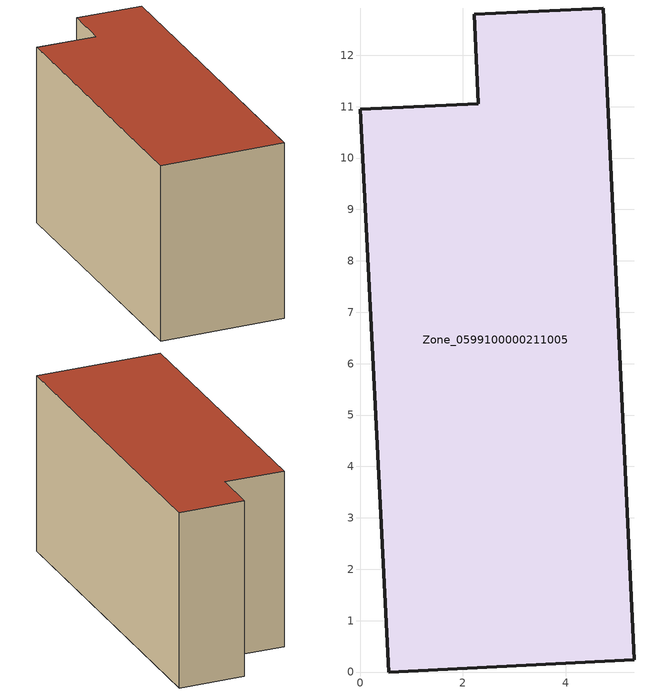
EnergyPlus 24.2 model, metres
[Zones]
Zone_0599100000211005
 floor ground (C_G): 5.34,0.24 0.56,0 0,10.95 2.3,11.06 2.22,12.8 4.73,12.92 z0
 wall outside (C_F): 0.56,0 5.34,0.24 4.73,12.92 2.22,12.8 2.3,11.06 0,10.95 0.56,0 z0:6.86
 roof outside (C_R): 2.22,12.8 2.3,11.06 0,10.95 0.56,0 5.34,0.24 4.73,12.92 z6.86
[BUILDING]
Pand.0599100000211005: North Axis=0; Terrain=City; Loads Convergence Tolerance Value=0.04; Temperature Convergence Tolerance Value=0.4; Solar Distribution=FullExterior; Maximum Number of Warmup Days=25; Minimum Number of Warmup Days=1
[Site:Location]
Rotterdam.The.Hague.AP_ZH_NLD Design_Conditions: Latitude=51.96; Longitude=4.45; Time Zone=1; Elevation=-4.5
[SITE:GROUNDTEMPERATURE:BUILDINGSURFACE]
18, 18, 18, 18, 18, 18, 18, 18, 18, 18, 18, 18
[MATERIAL] Thermal Absorptance=0.9; Solar Absorptance=0.7; Visible Absorptance=0.7
Name | Roughness | Thickness | Conductivity | Density | Specific Heat
G.TI.1992-2005 | MediumSmooth | 0.15 | 0.06 | 540 | 1210
F.TI.1992-2005 | Rough | 0.3 | 0.12 | 1920 | 840
R.TI.1992-2005 | MediumRough | 0.2 | 0.08 | 1500 | 1000
[CONSTRUCTION]
C_G: G.TI.1992-2005
C_F: F.TI.1992-2005
C_R: R.TI.1992-2005
[ZONE]
Zone_0599100000211005: Type=1; Multiplier=1; Ceiling Height=Autocalculate; Volume=Autocalculate; Floor Area=autocalculate; Part of Total Floor Area=Yes
[ZONEINFILTRATION:DESIGNFLOWRATE]
Infil_Zone_0599100000211005: Zone or ZoneList or Space or SpaceList=Zone_0599100000211005; Schedule=AlwaysOn; Design Flow Rate Calculation Method=Flow/Area; Flow Rate per Floor Area=0.0015; Constant Term Coefficient=1; Temperature Term Coefficient=0; Velocity Term Coefficient=0; Velocity Squared Term Coefficient=0
[HVACTEMPLATE:ZONE:IDEALLOADSAIRSYSTEM]
Zone_0599100000211005: Maximum Heating Supply Air Temperature=50; Minimum Cooling Supply Air Temperature=13; Maximum Heating Supply Air Humidity Ratio=0.0156; Minimum Cooling Supply Air Humidity Ratio=0.0077; Heating Limit=NoLimit; Cooling Limit=NoLimit; Dehumidification Control Type=ConstantSensibleHeatRatio; Cooling Sensible Heat Ratio=0.7; Dehumidification Setpoint=60; Humidification Control Type=None; Humidification Setpoint=30; Outdoor Air Method=None; Outdoor Air Flow Rate per Person=0.00944; Outdoor Air Flow Rate per Zone Floor Area=0; Outdoor Air Flow Rate per Zone=0; Demand Controlled Ventilation Type=None; Outdoor Air Economizer Type=NoEconomizer; Heat Recovery Type=None; Sensible Heat Recovery Effectiveness=0.7; Latent Heat Recovery Effectiveness=0.65
[ZONECONTROL:THERMOSTAT]
ThermostatControl_Zone_0599100000211005: Zone or ZoneList=Zone_0599100000211005; Control Type Schedule=DualSetpointControlType; Control 1=Thermostat_Zone_0599100000211005; Temperature Difference Between Cutout And Setpoint=0
[THERMOSTATSETPOINT:DUALSETPOINT]
Thermostat_Zone_0599100000211005: Heating Setpoint Temperature Schedule=HeatingSetpoint_Zone_0599100000211005; Cooling Setpoint Temperature Schedule=CoolingSetpoint_Zone_0599100000211005
[SCHEDULE:COMPACT]
HeatingSetpoint_Zone_0599100000211005: Through: 12/31, For: AllDays, Until: 24:00, 21
CoolingSetpoint_Zone_0599100000211005: Through: 12/31, For: AllDays, Until: 24:00, 24
DualSetpointControlType: Through: 12/31, For: AllDays, Until: 24:00, 4
AlwaysOn: Through: 12/31, For: AllDays, Until: 24:00, 1
